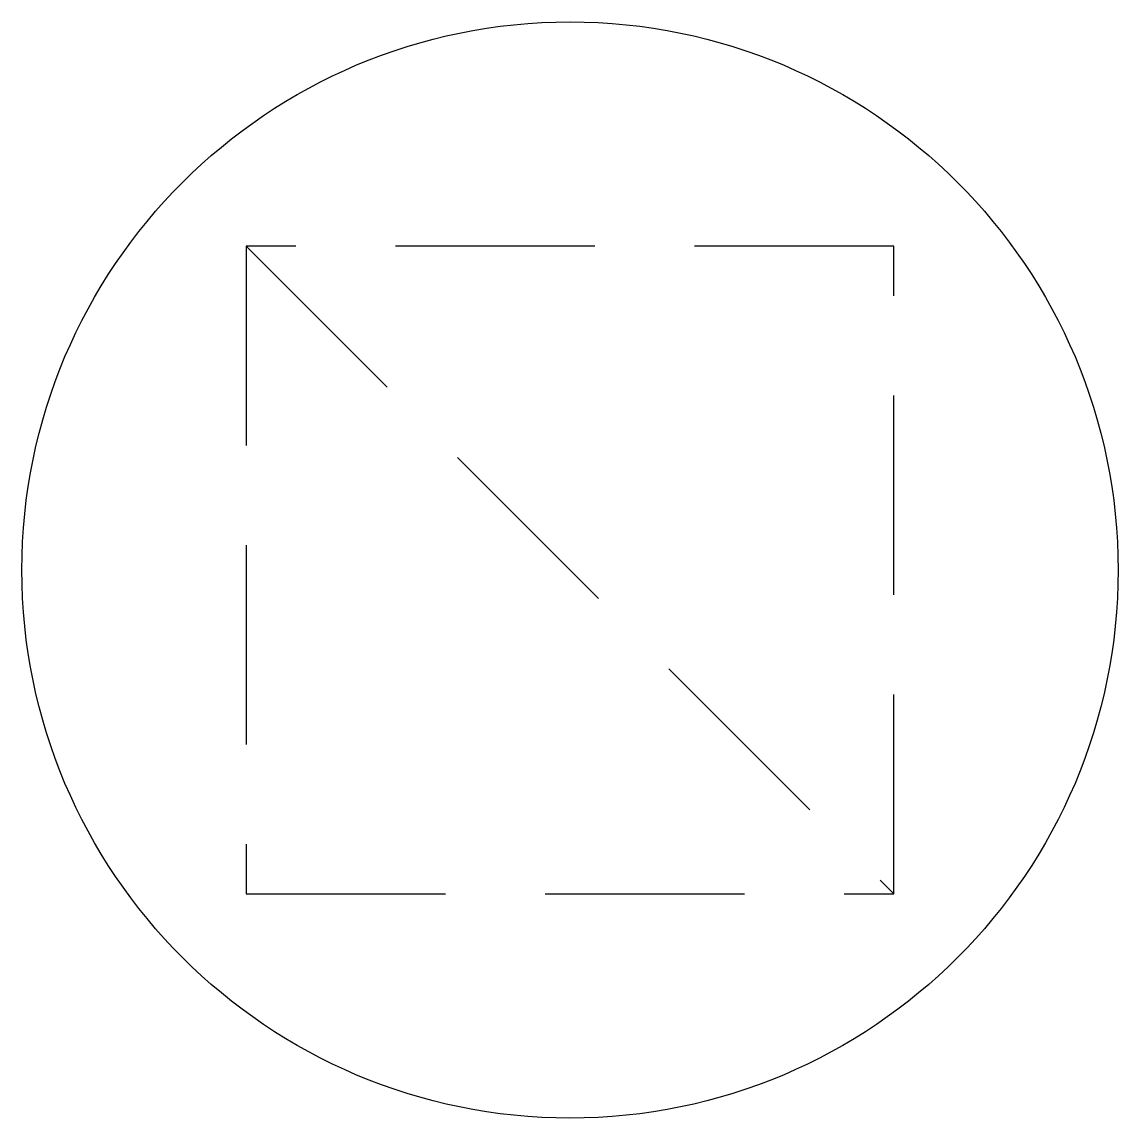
# Model space of a CAD drawing. Header units: inches. Extents: x -16.5 to 16.5, y -16.5 to 16.5.
import ezdxf

# ---------------------------------------------------------------- set-up
doc = ezdxf.new("R2010")
doc.units = ezdxf.units.IN
doc.header["$LTSCALE"] = 48
doc.header["$MEASUREMENT"] = 0
doc.linetypes.add('HIDDEN2', pattern=[0.1875, 0.125, -0.0625])

msp = doc.modelspace()

# ---------------------------------------------------------------- linework, layer by layer
at = {"linetype": 'HIDDEN2'}
msp.add_line((-9.75, 9.75), (9.75, -9.75), dxfattribs=at)
msp.add_lwpolyline([(-9.75, 9.75), (-9.75, -9.75), (9.75, -9.75), (9.75, 9.75)], close=True, dxfattribs=at)
msp.add_circle((0, 0), 16.5)

doc.saveas('drawing.dxf')
